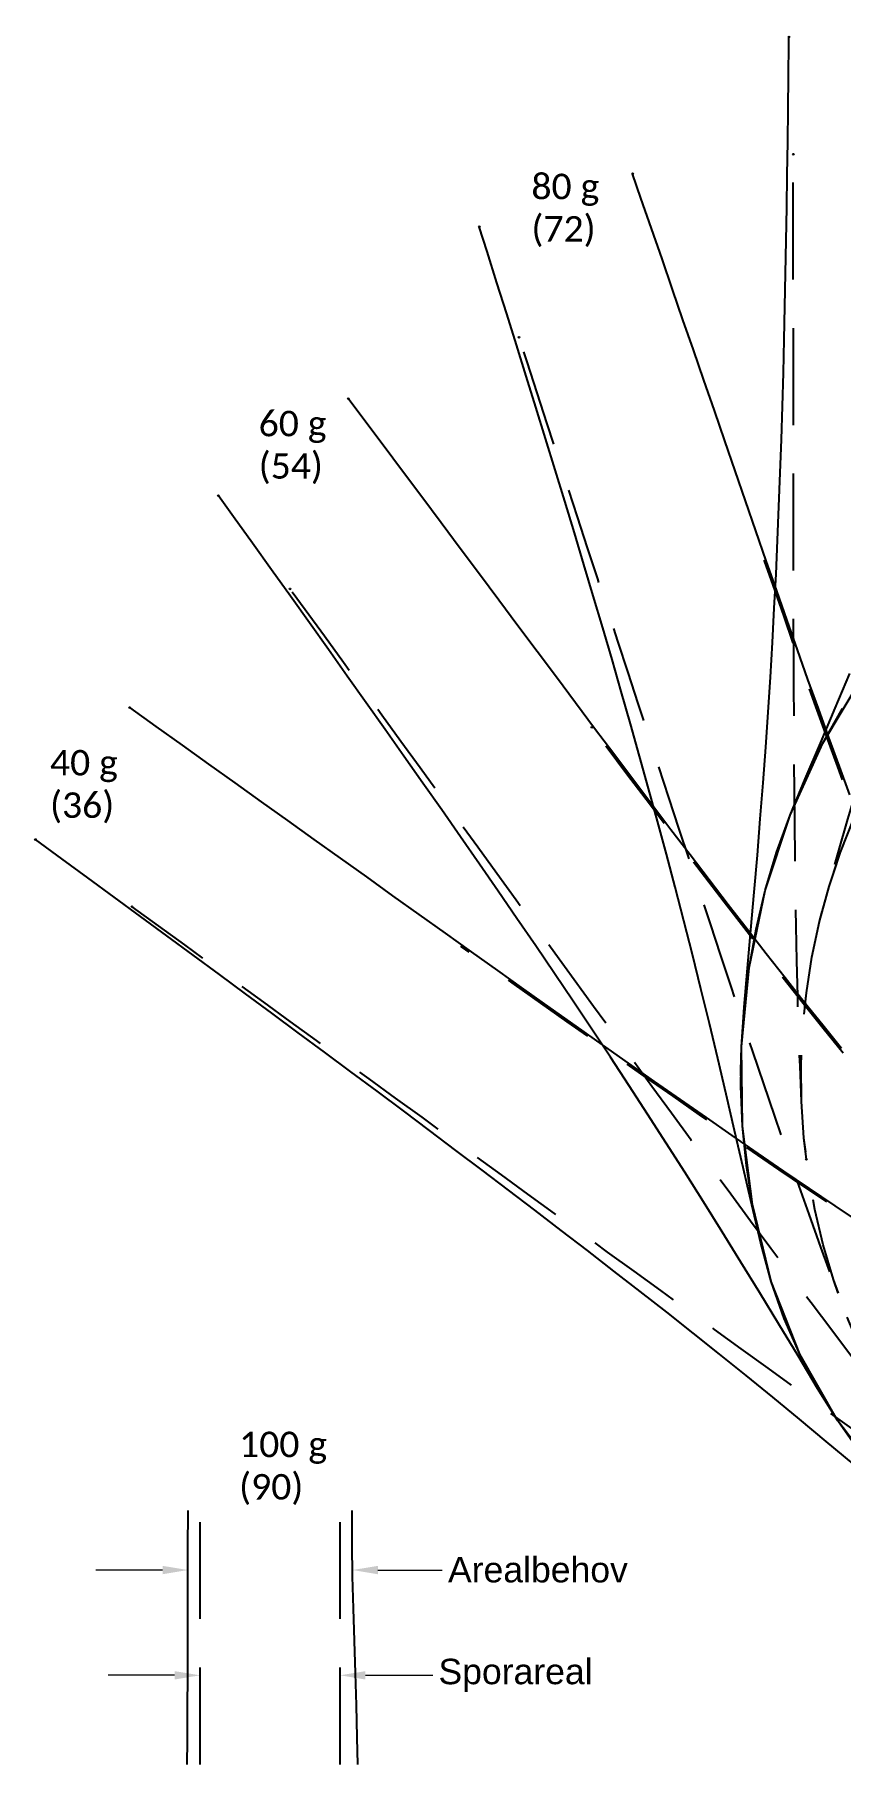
# Model space of a CAD drawing. Header units: millimetres. Extents: x -37.2 to 0.1, y -0.9 to 27.9.
# Drawn here: x -37.18 to -24.52, y -0.88 to 26.32 of the extents above; entities that cross this region are included whole.
import ezdxf
from ezdxf import colors
from ezdxf.entities.mleader import LeaderData, LeaderLine
from ezdxf.math import Vec2, Vec3

# ---------------------------------------------------------------- set-up
doc = ezdxf.new("R2010")
doc.units = ezdxf.units.MM
doc.linetypes.add('DASHEDX2', pattern=[1.5, 1, -0.5])
doc.layers.add('Tekst', color=4, linetype='Continuous')
doc.styles.add('BT standard', font='sanss___.ttf')
doc.styles.add('Legend', font='CALIBRI.TTF')
doc.styles.get("Standard").update_dxf_attribs({"font": 'romans'})

# ---------------------------------------------------------------- blocks, each defined once
blk = doc.blocks.new('*U2981')
at = {"color": 2, "lineweight": 0}
blk.add_circle((0, 0), 0.0127, dxfattribs=at)
blk = doc.blocks.new('*U2982')
at = {"color": 2, "lineweight": 0}
blk.add_circle((0, 0), 0.0127, dxfattribs=at)
blk = doc.blocks.new('*U2983')
at = {"color": 1, "lineweight": 0}
blk.add_circle((0, 0), 0.0127, dxfattribs=at)
blk = doc.blocks.new('*U2984')
at = {"color": 1, "lineweight": 0}
blk.add_circle((0, 0), 0.0127, dxfattribs=at)
blk = doc.blocks.new('*U2985')
at = {"color": 2, "lineweight": 0}
blk.add_circle((0, 0), 0.0127, dxfattribs=at)
blk = doc.blocks.new('*U2986')
at = {"color": 2, "lineweight": 0}
blk.add_circle((0, 0), 0.0127, dxfattribs=at)
blk = doc.blocks.new('*U2987')
at = {"color": 1, "lineweight": 0}
blk.add_circle((0, 0), 0.0127, dxfattribs=at)
blk = doc.blocks.new('*U2988')
at = {"color": 1, "lineweight": 0}
blk.add_circle((0, 0), 0.0127, dxfattribs=at)
blk = doc.blocks.new('*U2989')
at = {"color": 2, "lineweight": 0}
blk.add_circle((0, 0), 0.0127, dxfattribs=at)
blk = doc.blocks.new('*U2990')
at = {"color": 2, "lineweight": 0}
blk.add_circle((0, 0), 0.0127, dxfattribs=at)
blk = doc.blocks.new('*U2991')
at = {"color": 1, "lineweight": 0}
blk.add_circle((0, 0), 0.0127, dxfattribs=at)
blk = doc.blocks.new('*U2992')
at = {"color": 1, "lineweight": 0}
blk.add_circle((0, 0), 0.0127, dxfattribs=at)
blk = doc.blocks.new('*U2994')
at = {"color": 1, "lineweight": 0}
blk.add_circle((0, 0), 0.0127, dxfattribs=at)
blk = doc.blocks.new('*U2996')
at = {"color": 2, "lineweight": 0}
blk.add_circle((0, 0), 0.0127, dxfattribs=at)
blk = doc.blocks.new('*U2998')
at = {"color": 1, "lineweight": 0}
blk.add_circle((0, 0), 0.0127, dxfattribs=at)
blk = doc.blocks.new('*U2999')
at = {"color": 1, "lineweight": 0}
blk.add_circle((0, 0), 0.0127, dxfattribs=at)
blk = doc.blocks.new('*U3005')
at = {"color": 2, "lineweight": 0}
blk.add_circle((0, 0), 0.0127, dxfattribs=at)
blk = doc.blocks.new('*U3006')
at = {"color": 2, "lineweight": 0}
blk.add_circle((0, 0), 0.0127, dxfattribs=at)
blk = doc.blocks.new('signatur')
at = {"color": 1, "linetype": 'Continuous', "ltscale": 1.524, "flags": 128}
for points in [[(875.573, 75.73), (875.575, 76.108), (875.577, 76.618), (875.579, 77.128), (875.58, 77.638), (875.582, 78.147), (875.583, 78.657), (875.584, 79.166), (875.585, 79.675), (875.585, 79.721)], [(878.256, 75.73), (878.244, 76.155), (878.23, 76.66), (878.215, 77.166), (878.2, 77.672), (878.186, 78.178), (878.171, 78.684), (878.164, 79.191), (878.162, 79.698), (878.162, 79.721)]]:
    blk.add_lwpolyline(points, dxfattribs=at)
at = {"color": 2, "linetype": 'DASHEDX2', "ltscale": 1.524, "flags": 128}
for points in [[(875.773, 75.73), (875.773, 75.732), (875.773, 76.241), (875.773, 76.751), (875.773, 77.26), (875.773, 77.766), (875.773, 78.275), (875.773, 78.784), (875.773, 79.293), (875.773, 79.721)], [(877.974, 75.73), (877.974, 75.732), (877.974, 76.241), (877.974, 76.751), (877.974, 77.26), (877.974, 77.766), (877.974, 78.275), (877.974, 78.784), (877.974, 79.293), (877.974, 79.721)]]:
    blk.add_lwpolyline(points, dxfattribs=at)
at = {"layer": 'Tekst', "insert": (876.387, 80.96), "char_height": 0.4, "attachment_point": 1, "style": 'Legend'}
blk.add_mtext_dynamic_manual_height_columns('100 g \\P(90)', width=2.42155, gutter_width=12.5, heights=[0], dxfattribs=at)
ml = blk.add_multileader_mtext('Standard')
ml.set_content('', color=256)
ml.set_leader_properties(lineweight=9)
ml.build(insert=Vec2(0, 0))
ml.multileader.update_dxf_attribs({"text_right_attachment_type": 6, "dogleg_length": 0.1, "arrow_head_size": 0.4})
ctx = ml.context
ctx.base_point, ctx.char_height, ctx.arrow_head_size, ctx.landing_gap_size, ctx.plane_origin = Vec3(874.047, 79.085), 0.6, 0.4, 0.09, Vec3(875.584, 78.785)
ctx.right_attachment, ctx.text_align_type = 6, 2
notes = []
notes.append((ctx, [(0, (1, 1, 0), (874.327, 78.785), (-1, 0), 0.1, [(0, [(875.584, 78.785)], 0, [])])]))
ctx.mtext.insert, ctx.mtext.alignment, ctx.mtext.flow_direction = Vec3(874.137, 79.385), 3, 5
ml = blk.add_multileader_mtext('Standard')
ml.set_content('Arealbehov', color=256, style='BT standard')
ml.set_leader_properties(lineweight=9)
ml.build(insert=Vec2(0, 0))
ml.multileader.update_dxf_attribs({"text_right_attachment_type": 6, "dogleg_length": 0.1, "arrow_head_size": 0.4})
ctx = ml.context
ctx.base_point, ctx.char_height, ctx.arrow_head_size, ctx.landing_gap_size, ctx.plane_origin = Vec3(879.581, 78.784), 0.4, 0.4, 0.09, Vec3(878.124, 78.784)
ctx.right_attachment = 6
notes.append((ctx, [(0, (1, 1, 0), (879.526, 78.784), (1, 0), 0.0548, [(0, [(878.169, 78.785)], 0, [])])]))
ctx.mtext.insert, ctx.mtext.flow_direction = Vec3(879.671, 78.991), 5
ml = blk.add_multileader_mtext('Standard')
ml.set_content('', color=256)
ml.set_leader_properties(lineweight=9)
ml.build(insert=Vec2(0, 0))
ml.multileader.update_dxf_attribs({"text_right_attachment_type": 6, "dogleg_length": 0.1, "arrow_head_size": 0.4})
ctx = ml.context
ctx.base_point, ctx.char_height, ctx.arrow_head_size, ctx.landing_gap_size, ctx.plane_origin = Vec3(874.237, 77.43), 0.6, 0.4, 0.09, Vec3(875.773, 77.13)
ctx.right_attachment, ctx.text_align_type = 6, 2
notes.append((ctx, [(0, (1, 1, 0), (874.517, 77.13), (-1, 0), 0.1, [(0, [(875.773, 77.13)], 0, [])])]))
ctx.mtext.insert, ctx.mtext.alignment, ctx.mtext.flow_direction = Vec3(874.327, 77.73), 3, 5
ml = blk.add_multileader_mtext('Standard')
ml.set_content('Sporareal', color=256, style='BT standard')
ml.set_leader_properties(lineweight=9)
ml.build(insert=Vec2(0, 0))
ml.multileader.update_dxf_attribs({"text_right_attachment_type": 6, "dogleg_length": 0.1, "arrow_head_size": 0.4})
ctx = ml.context
ctx.base_point, ctx.char_height, ctx.arrow_head_size, ctx.landing_gap_size, ctx.plane_origin = Vec3(879.431, 77.13), 0.4, 0.4, 0.09, Vec3(877.929, 77.13)
ctx.right_attachment = 6
notes.append((ctx, [(0, (1, 1, 0), (879.331, 77.13), (1, 0), 0.1, [(0, [(877.974, 77.13)], 0, [])])]))
ctx.mtext.insert, ctx.mtext.flow_direction = Vec3(879.521, 77.39), 5
for ctx, leaders in notes:
    for number, flags, end, landing, length, lines in leaders:
        leader = LeaderData()
        leader.index, (leader.has_last_leader_line, leader.has_dogleg_vector, leader.attachment_direction) = number, flags
        leader.last_leader_point, leader.dogleg_vector, leader.dogleg_length = Vec3(end), Vec3(landing), length
        for number, points, colour, breaks in lines:
            line = LeaderLine()
            line.index, line.vertices, line.color, line.breaks = number, Vec3.list(points), colors.encode_raw_color(colour), breaks
            leader.lines.append(line)
        ctx.leaders.append(leader)
blk = doc.blocks.new('REN A')
at = {"color": 1, "linetype": 'Continuous', "ltscale": 1.524, "flags": 128}
for points in [[(-26.08, 10.03), (-26.071, 10.404), (-26.029, 11.025), (-25.952, 11.643), (-25.841, 12.256), (-25.696, 12.861), (-25.518, 13.458), (-25.307, 14.044), (-25.064, 14.617), (-24.789, 15.177), (-24.484, 15.72)], [(-25.85, 7.68), (-25.897, 7.924), (-25.992, 8.539), (-26.053, 9.159), (-26.08, 9.781), (-26.071, 10.404), (-26.029, 11.025), (-25.952, 11.643), (-25.841, 12.256), (-25.696, 12.861), (-25.518, 13.458), (-25.307, 14.044), (-25.069, 14.618), (-24.83, 15.179), (-24.596, 15.729), (-24.367, 16.27)], [(-25.518, 13.458), (-25.307, 14.044), (-25.064, 14.617), (-24.789, 15.177), (-24.484, 15.72)], [(-25.046, 5.354), (-25.155, 5.572), (-25.399, 6.133), (-25.604, 6.715), (-25.768, 7.315), (-25.897, 7.924), (-25.992, 8.539), (-26.053, 9.159), (-26.08, 9.781), (-26.071, 10.404), (-26.029, 11.025), (-25.975, 11.64), (-25.922, 12.243), (-25.87, 12.834), (-25.821, 13.416), (-25.774, 13.989), (-25.73, 14.555), (-25.689, 15.113), (-25.651, 15.666), (-25.616, 16.214), (-25.584, 16.758), (-25.554, 17.297), (-25.527, 17.833), (-25.503, 18.366), (-25.481, 18.897), (-25.461, 19.425), (-25.443, 19.952), (-25.427, 20.476), (-25.412, 20.999), (-25.399, 21.521), (-25.387, 22.041), (-25.376, 22.561), (-25.366, 23.079), (-25.357, 23.597), (-25.35, 24.114), (-25.342, 24.63), (-25.336, 25.146), (-25.33, 25.661), (-25.325, 26.176), (-25.324, 26.279)], [(-24.366, 14.364), (-24.532, 14.812), (-24.697, 15.264), (-24.862, 15.72), (-25.027, 16.18), (-25.191, 16.642), (-25.354, 17.107), (-25.517, 17.574), (-25.68, 18.043), (-25.842, 18.513), (-26.005, 18.985), (-26.169, 19.458), (-26.332, 19.932), (-26.496, 20.406), (-26.66, 20.882), (-26.825, 21.358), (-26.99, 21.834), (-27.154, 22.311), (-27.319, 22.789), (-27.485, 23.267), (-27.65, 23.745), (-27.782, 24.128)], [(-24.213, 4.037), (-24.558, 4.523), (-24.873, 5.035), (-25.155, 5.572), (-25.399, 6.133), (-25.604, 6.715), (-25.768, 7.315), (-25.908, 7.918), (-26.044, 8.509), (-26.178, 9.089), (-26.31, 9.659), (-26.442, 10.219), (-26.574, 10.771), (-26.707, 11.316), (-26.841, 11.853), (-26.976, 12.385), (-27.112, 12.912), (-27.25, 13.433), (-27.389, 13.951), (-27.53, 14.465), (-27.672, 14.975), (-27.815, 15.483), (-27.959, 15.988), (-28.105, 16.491), (-28.252, 16.992), (-28.399, 17.491), (-28.548, 17.988), (-28.697, 18.484), (-28.847, 18.979), (-28.998, 19.472), (-29.149, 19.965), (-29.302, 20.457), (-29.454, 20.948), (-29.607, 21.438), (-29.761, 21.927), (-29.914, 22.416), (-30.069, 22.905), (-30.192, 23.295)], [(-24.499, 10.377), (-24.794, 10.742), (-25.089, 11.113), (-25.386, 11.488), (-25.684, 11.868), (-25.982, 12.252), (-26.281, 12.638), (-26.58, 13.028), (-26.879, 13.42), (-27.179, 13.815), (-27.479, 14.211), (-27.779, 14.609), (-28.079, 15.009), (-28.379, 15.41), (-28.679, 15.812), (-28.98, 16.215), (-29.281, 16.619), (-29.583, 17.023), (-29.885, 17.427), (-30.187, 17.832), (-30.49, 18.237), (-30.793, 18.643), (-31.096, 19.049), (-31.4, 19.455), (-31.703, 19.862), (-32.007, 20.268), (-32.25, 20.594)], [(-24.213, 4.037), (-24.558, 4.523), (-24.875, 5.033), (-25.181, 5.544), (-25.483, 6.044), (-25.782, 6.536), (-26.078, 7.02), (-26.373, 7.497), (-26.667, 7.967), (-26.96, 8.431), (-27.252, 8.89), (-27.545, 9.344), (-27.838, 9.793), (-28.13, 10.239), (-28.424, 10.68), (-28.717, 11.119), (-29.011, 11.555), (-29.305, 11.989), (-29.6, 12.42), (-29.895, 12.849), (-30.19, 13.277), (-30.486, 13.703), (-30.782, 14.127), (-31.078, 14.55), (-31.375, 14.972), (-31.671, 15.393), (-31.969, 15.813), (-32.266, 16.233), (-32.564, 16.651), (-32.861, 17.069), (-33.159, 17.486), (-33.457, 17.903), (-33.756, 18.319), (-34.054, 18.735), (-34.293, 19.068)], [(-23.839, 3.579), (-24.558, 4.523), (-25.155, 5.572), (-25.604, 6.715), (-25.897, 7.924), (-26.053, 9.159), (-26.071, 10.404), (-25.952, 11.643), (-25.696, 12.861), (-25.307, 14.044), (-24.789, 15.177), (-24.15, 16.245)], [(-23.839, 3.579), (-24.558, 4.523), (-25.155, 5.572), (-25.604, 6.715), (-25.897, 7.924), (-26.053, 9.159), (-26.071, 10.404), (-25.952, 11.643), (-25.696, 12.861), (-25.307, 14.044), (-24.789, 15.177), (-24.15, 16.245)], [(-24.197, 7.637), (-24.597, 7.905), (-24.999, 8.177), (-25.403, 8.451), (-25.808, 8.729), (-26.214, 9.009), (-26.621, 9.291), (-27.03, 9.575), (-27.438, 9.861), (-27.848, 10.148), (-28.257, 10.437), (-28.668, 10.727), (-29.078, 11.018), (-29.489, 11.31), (-29.9, 11.603), (-30.312, 11.896), (-30.724, 12.19), (-31.136, 12.485), (-31.548, 12.78), (-31.961, 13.075), (-32.374, 13.37), (-32.787, 13.665), (-33.201, 13.961), (-33.615, 14.257), (-34.029, 14.553), (-34.443, 14.849), (-34.857, 15.145), (-35.271, 15.441), (-35.686, 15.737)], [(-24.313, 3.848), (-24.737, 4.202), (-25.158, 4.551), (-25.578, 4.895), (-25.997, 5.235), (-26.414, 5.57), (-26.831, 5.902), (-27.246, 6.231), (-27.661, 6.556), (-28.076, 6.879), (-28.49, 7.2), (-28.904, 7.519), (-29.318, 7.835), (-29.732, 8.15), (-30.145, 8.464), (-30.559, 8.776), (-30.972, 9.087), (-31.385, 9.396), (-31.798, 9.705), (-32.212, 10.013), (-32.625, 10.32), (-33.038, 10.626), (-33.451, 10.932), (-33.864, 11.237), (-34.277, 11.541), (-34.69, 11.845), (-35.103, 12.149), (-35.516, 12.452), (-35.929, 12.755), (-36.342, 13.058), (-36.755, 13.36), (-37.168, 13.662)], [(-23.839, 3.579), (-24.558, 4.523), (-25.155, 5.572), (-25.604, 6.715), (-25.897, 7.924), (-26.053, 9.159), (-26.071, 10.404), (-25.952, 11.643), (-25.696, 12.861), (-25.518, 13.458)], [(-23.839, 3.579), (-24.558, 4.523), (-25.155, 5.572), (-25.604, 6.715), (-25.897, 7.924), (-26.053, 9.159), (-26.08, 10.03)], [(-5.417, -0.016), (-6.486, -0.03), (-7.555, -0.062), (-8.626, -0.111), (-9.7, -0.15), (-10.777, -0.175), (-11.854, -0.177), (-12.928, -0.146), (-13.987, -0.077), (-15.037, -0.016), (-15.037, -0.016), (-16.059, 0.019), (-17.09, 0.125), (-18.125, 0.311), (-19.157, 0.588), (-20.176, 0.963), (-21.17, 1.445), (-22.124, 2.039), (-23.02, 2.751), (-23.839, 3.579), (-24.558, 4.523), (-25.155, 5.572), (-25.604, 6.715), (-25.85, 7.68)], [(-5.417, -0.016), (-6.486, -0.03), (-7.555, -0.062), (-8.626, -0.111), (-9.7, -0.15), (-10.777, -0.175), (-11.854, -0.177), (-12.928, -0.146), (-13.987, -0.077), (-15.037, -0.016), (-15.037, -0.016), (-16.059, 0.019), (-17.09, 0.125), (-18.125, 0.311), (-19.157, 0.588), (-20.176, 0.963), (-21.17, 1.445), (-22.124, 2.039), (-23.02, 2.751), (-23.839, 3.579), (-24.558, 4.523), (-25.046, 5.354)]]:
    blk.add_lwpolyline(points, dxfattribs=at)
at = {"color": 2, "linetype": 'DASHEDX2', "ltscale": 1.524, "flags": 128}
for points in [[(-25.05, 8.634), (-25.088, 8.975), (-25.126, 9.544), (-25.132, 10.114), (-25.107, 10.684), (-25.05, 11.251), (-24.962, 11.815), (-24.843, 12.372), (-24.693, 12.923), (-24.513, 13.464), (-24.303, 13.994), (-24.065, 14.512), (-23.797, 15.016), (-23.503, 15.504), (-23.194, 15.974), (-22.884, 16.437), (-22.573, 16.895), (-22.262, 17.348), (-21.951, 17.796), (-21.639, 18.241), (-21.328, 18.682), (-21.018, 19.12), (-20.708, 19.555), (-20.398, 19.987), (-20.09, 20.418), (-19.781, 20.847), (-19.474, 21.273), (-19.167, 21.699), (-18.861, 22.123), (-18.555, 22.546), (-18.249, 22.968), (-17.944, 23.388), (-17.64, 23.809), (-17.336, 24.228), (-17.032, 24.647), (-16.729, 25.065), (-16.425, 25.482), (-16.123, 25.899), (-15.82, 26.316)], [(-24.551, 6.53), (-24.624, 6.746), (-24.786, 7.292), (-24.918, 7.847), (-25.018, 8.409), (-25.088, 8.975), (-25.126, 9.544), (-25.132, 10.114), (-25.107, 10.684), (-25.05, 11.251), (-24.962, 11.815), (-24.843, 12.372), (-24.698, 12.918), (-24.549, 13.453), (-24.396, 13.983), (-24.242, 14.508), (-24.085, 15.03), (-23.928, 15.547), (-23.769, 16.061), (-23.61, 16.572), (-23.451, 17.08), (-23.291, 17.586), (-23.131, 18.089), (-22.972, 18.59), (-22.812, 19.089), (-22.652, 19.586), (-22.492, 20.082), (-22.333, 20.577), (-22.174, 21.07), (-22.014, 21.563), (-21.855, 22.054), (-21.697, 22.545), (-21.538, 23.034), (-21.379, 23.524), (-21.221, 24.012), (-21.062, 24.5), (-20.904, 24.988), (-20.746, 25.475), (-20.588, 25.961), (-20.556, 26.059)], [(-24.962, 11.815), (-24.843, 12.372), (-24.693, 12.923), (-24.513, 13.464), (-24.303, 13.994), (-24.065, 14.512), (-23.797, 15.016), (-23.503, 15.504), (-23.181, 15.975), (-22.834, 16.428), (-22.463, 16.861), (-22.068, 17.272), (-21.651, 17.661), (-21.213, 18.027), (-20.776, 18.375), (-20.338, 18.718), (-19.901, 19.056), (-19.465, 19.389), (-19.031, 19.718), (-18.598, 20.044), (-18.166, 20.366), (-17.735, 20.686), (-17.306, 21.004), (-16.878, 21.319), (-16.452, 21.633), (-16.026, 21.945), (-15.602, 22.256), (-15.179, 22.565), (-14.756, 22.873), (-14.335, 23.181), (-13.914, 23.488), (-13.494, 23.794), (-13.075, 24.099), (-12.656, 24.404), (-12.237, 24.708), (-11.819, 25.012), (-11.402, 25.316), (-10.985, 25.619), (-10.735, 25.801)], [(-23.527, 4.493), (-23.654, 4.682), (-23.948, 5.172), (-24.208, 5.682), (-24.432, 6.209), (-24.624, 6.746), (-24.786, 7.292), (-24.918, 7.847), (-25.018, 8.409), (-25.088, 8.975), (-25.126, 9.544), (-25.15, 10.101), (-25.171, 10.656), (-25.187, 11.208), (-25.2, 11.756), (-25.211, 12.301), (-25.22, 12.843), (-25.227, 13.382), (-25.233, 13.918), (-25.237, 14.451), (-25.241, 14.983), (-25.244, 15.512), (-25.247, 16.039), (-25.248, 16.565), (-25.25, 17.089), (-25.251, 17.612), (-25.252, 18.134), (-25.253, 18.654), (-25.254, 19.174), (-25.254, 19.692), (-25.255, 20.21), (-25.255, 20.728), (-25.255, 21.244), (-25.255, 21.76), (-25.256, 22.275), (-25.256, 22.79), (-25.256, 23.305), (-25.256, 23.819), (-25.256, 24.333), (-25.256, 24.436)], [(-22.271, 3.041), (-22.592, 3.356), (-22.973, 3.774), (-23.328, 4.216), (-23.654, 4.682), (-23.948, 5.172), (-24.208, 5.682), (-24.432, 6.209), (-24.63, 6.733), (-24.821, 7.254), (-25.008, 7.772), (-25.191, 8.288), (-25.37, 8.802), (-25.546, 9.313), (-25.72, 9.822), (-25.891, 10.329), (-26.06, 10.834), (-26.228, 11.337), (-26.394, 11.838), (-26.559, 12.338), (-26.723, 12.836), (-26.886, 13.332), (-27.048, 13.828), (-27.21, 14.322), (-27.371, 14.815), (-27.532, 15.308), (-27.692, 15.799), (-27.852, 16.29), (-28.012, 16.78), (-28.171, 17.27), (-28.33, 17.759), (-28.489, 18.247), (-28.648, 18.735), (-28.807, 19.223), (-28.965, 19.71), (-29.123, 20.197), (-29.281, 20.684), (-29.44, 21.17), (-29.566, 21.559)], [(-17.009, 3.574), (-17.313, 3.706), (-17.68, 3.884), (-18.033, 4.074), (-18.369, 4.277), (-18.689, 4.493), (-18.99, 4.721), (-19.274, 4.96), (-19.549, 5.219), (-19.823, 5.505), (-20.095, 5.815), (-20.362, 6.146), (-20.623, 6.496), (-20.878, 6.863), (-21.126, 7.244), (-21.368, 7.638), (-21.603, 8.043), (-21.832, 8.458), (-22.054, 8.881), (-22.271, 9.311), (-22.483, 9.748), (-22.689, 10.19), (-22.891, 10.638), (-23.089, 11.089), (-23.282, 11.545), (-23.473, 12.003), (-23.66, 12.465), (-23.844, 12.929), (-24.025, 13.395), (-24.204, 13.864), (-24.381, 14.334), (-24.556, 14.806), (-24.729, 15.279), (-24.9, 15.753), (-25.071, 16.228), (-25.239, 16.704), (-25.407, 17.182), (-25.573, 17.659), (-25.706, 18.042)], [(-20.951, 2.011), (-21.318, 2.262), (-21.762, 2.6), (-22.188, 2.965), (-22.592, 3.356), (-22.973, 3.774), (-23.327, 4.211), (-23.664, 4.647), (-23.998, 5.082), (-24.327, 5.516), (-24.652, 5.948), (-24.975, 6.379), (-25.294, 6.808), (-25.611, 7.236), (-25.926, 7.663), (-26.239, 8.089), (-26.551, 8.513), (-26.861, 8.937), (-27.17, 9.359), (-27.478, 9.78), (-27.785, 10.201), (-28.091, 10.621), (-28.396, 11.04), (-28.7, 11.458), (-29.005, 11.876), (-29.308, 12.293), (-29.611, 12.71), (-29.914, 13.126), (-30.216, 13.542), (-30.518, 13.957), (-30.82, 14.373), (-31.122, 14.788), (-31.423, 15.202), (-31.724, 15.617), (-32.025, 16.031), (-32.326, 16.445), (-32.627, 16.859), (-32.927, 17.272), (-33.168, 17.603)], [(-15.798, 3.157), (-16.131, 3.256), (-16.537, 3.393), (-16.931, 3.543), (-17.313, 3.706), (-17.68, 3.884), (-18.034, 4.075), (-18.388, 4.288), (-18.745, 4.522), (-19.102, 4.776), (-19.458, 5.048), (-19.812, 5.335), (-20.164, 5.636), (-20.513, 5.95), (-20.858, 6.275), (-21.201, 6.61), (-21.54, 6.953), (-21.877, 7.304), (-22.21, 7.662), (-22.54, 8.026), (-22.868, 8.395), (-23.193, 8.77), (-23.516, 9.148), (-23.836, 9.53), (-24.155, 9.915), (-24.472, 10.303), (-24.787, 10.694), (-25.101, 11.087), (-25.413, 11.482), (-25.724, 11.879), (-26.034, 12.278), (-26.343, 12.678), (-26.651, 13.079), (-26.958, 13.482), (-27.264, 13.886), (-27.57, 14.29), (-27.875, 14.695), (-28.179, 15.102), (-28.422, 15.427)], [(-19.601, 1.263), (-19.897, 1.407), (-20.384, 1.666), (-20.858, 1.951), (-21.316, 2.259), (-21.762, 2.571), (-22.204, 2.882), (-22.643, 3.192), (-23.079, 3.502), (-23.513, 3.812), (-23.944, 4.121), (-24.373, 4.429), (-24.8, 4.736), (-25.226, 5.043), (-25.65, 5.35), (-26.073, 5.656), (-26.495, 5.961), (-26.916, 6.266), (-27.336, 6.571), (-27.756, 6.875), (-28.174, 7.178), (-28.592, 7.482), (-29.01, 7.785), (-29.427, 8.088), (-29.844, 8.39), (-30.26, 8.692), (-30.676, 8.994), (-31.091, 9.296), (-31.507, 9.598), (-31.922, 9.899), (-32.337, 10.201), (-32.751, 10.502), (-33.166, 10.803), (-33.58, 11.104), (-33.995, 11.405), (-34.409, 11.706), (-34.821, 12.005), (-35.235, 12.306), (-35.649, 12.607)], [(-14.583, 2.874), (-14.85, 2.926), (-15.286, 3.023), (-15.713, 3.133), (-16.132, 3.256), (-16.553, 3.397), (-16.978, 3.554), (-17.406, 3.725), (-17.835, 3.91), (-18.265, 4.107), (-18.695, 4.315), (-19.124, 4.533), (-19.554, 4.76), (-19.982, 4.994), (-20.41, 5.236), (-20.837, 5.483), (-21.263, 5.737), (-21.688, 5.995), (-22.112, 6.258), (-22.536, 6.524), (-22.958, 6.795), (-23.38, 7.068), (-23.801, 7.344), (-24.221, 7.623), (-24.64, 7.904), (-25.059, 8.187), (-25.478, 8.472), (-25.895, 8.758), (-26.313, 9.046), (-26.73, 9.336), (-27.146, 9.626), (-27.563, 9.917), (-27.979, 10.21), (-28.394, 10.503), (-28.81, 10.796), (-29.225, 11.091), (-29.64, 11.386), (-30.054, 11.682), (-30.469, 11.978)]]:
    blk.add_lwpolyline(points, dxfattribs=at)
for name, p in [('*U2999', (-25.324, 26.279)), ('*U2996', (-25.256, 24.436)), ('*U2992', (-27.782, 24.128)), ('*U2991', (-30.192, 23.295)), ('*U2989', (-29.566, 21.559)), ('*U2988', (-32.25, 20.594)), ('*U2987', (-34.293, 19.068)), ('*U2990', (-25.706, 18.042)), ('*U2985', (-33.168, 17.603)), ('*U2984', (-35.686, 15.737)), ('*U2986', (-28.422, 15.427)), ('*U2983', (-37.168, 13.662)), ('*U2981', (-35.649, 12.607)), ('*U2982', (-30.469, 11.978)), ('*U3005', (-25.05, 8.634)), ('*U3006', (-25.05, 8.634)), ('*U2994', (-25.046, 5.354)), ('*U2998', (-25.046, 5.354)), ('signatur', (-910.354, -76.606))]:
    blk.add_blockref(name, p)
at = {"layer": 'Tekst', "char_height": 0.4, "attachment_point": 1, "style": 'Legend'}
for s, insert in [('80 g \\P(72)', (-29.372, 24.129)), ('60 g \\P(54)', (-33.659, 20.402)), ('40 g \\P(36)', (-36.939, 15.07))]:
    blk.add_mtext_dynamic_manual_height_columns(s, width=2.42155, gutter_width=12.5, heights=[0], dxfattribs=dict(at, insert=insert))

msp = doc.modelspace()

# ---------------------------------------------------------------- block references
msp.add_blockref('REN A', (0, 0))

doc.saveas('drawing.dxf')
